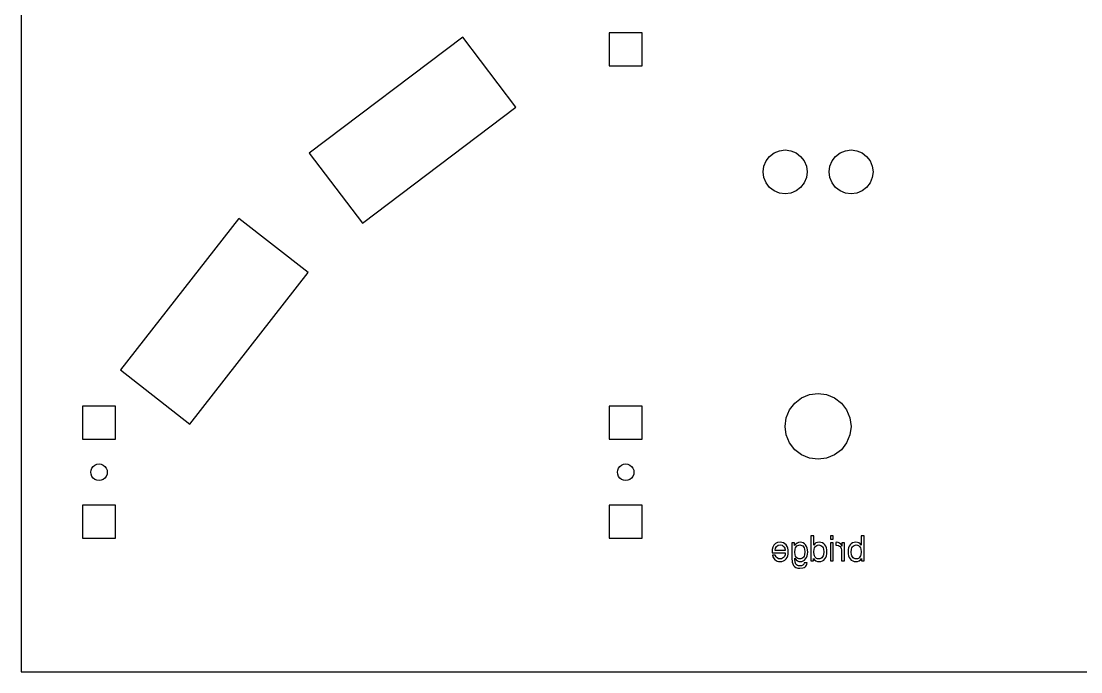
# Model space of a CAD drawing. Extents: x -935 to 1603, y -1243 to 219.
# Drawn here: x 116.1 to 308.9, y 0 to 118.4 of the extents above; entities that cross this region are included whole.
import ezdxf

# ---------------------------------------------------------------- set-up
doc = ezdxf.new("R2010")
doc.units = 0
doc.header["$MEASUREMENT"] = 0
doc.layers.add('bridge', color=7, linetype='Continuous')
doc.layers.add('Layer0', color=7, linetype='Continuous')

msp = doc.modelspace()

# ---------------------------------------------------------------- linework, layer by layer
at = {"layer": 'bridge'}
for p, q in [((253.36, 23.35), (253.06, 23.08)), ((253.36, 23.35, 0.2), (253.06, 23.08, 0.2)), ((253.74, 23.53), (253.36, 23.35)), ((253.74, 23.53, 0.2), (253.36, 23.35, 0.2)), ((253.36, 23.35), (253.36, 23.35, 0.2)), ((254.18, 23.58), (253.74, 23.53)), ((254.18, 23.58, 0.2), (253.74, 23.53, 0.2)), ((253.74, 23.53), (253.74, 23.53, 0.2)), ((254.5, 23.55), (254.18, 23.58)), ((254.5, 23.55, 0.2), (254.18, 23.58, 0.2)), ((254.18, 23.58), (254.18, 23.58, 0.2)), ((254.79, 23.46), (254.5, 23.55)), ((254.79, 23.46, 0.2), (254.5, 23.55, 0.2)), ((254.5, 23.55), (254.5, 23.55, 0.2)), ((255.05, 23.31), (254.79, 23.46)), ((255.05, 23.31, 0.2), (254.79, 23.46, 0.2)), ((254.79, 23.46), (254.79, 23.46, 0.2)), ((255.27, 23.1), (255.05, 23.31)), ((255.27, 23.1, 0.2), (255.05, 23.31, 0.2)), ((255.05, 23.31), (255.05, 23.31, 0.2)), ((256.83, 23.49), (256.35, 23.49)), ((256.35, 23.49), (256.35, 20.75)), ((256.83, 23.49, 0.2), (256.35, 23.49, 0.2)), ((256.35, 23.49, 0.2), (256.35, 20.75, 0.2)), ((256.35, 23.49), (256.35, 23.49, 0.2)), ((256.83, 23.01), (256.83, 23.49)), ((256.83, 23.01, 0.2), (256.83, 23.49, 0.2)), ((256.83, 23.49), (256.83, 23.49, 0.2)), ((257.04, 23.26), (256.83, 23.01)), ((257.04, 23.26, 0.2), (256.83, 23.01, 0.2)), ((257.27, 23.44), (257.04, 23.26)), ((257.27, 23.44, 0.2), (257.04, 23.26, 0.2)), ((257.04, 23.26), (257.04, 23.26, 0.2)), ((257.54, 23.55), (257.27, 23.44)), ((257.54, 23.55, 0.2), (257.27, 23.44, 0.2)), ((257.27, 23.44), (257.27, 23.44, 0.2)), ((257.83, 23.58), (257.54, 23.55)), ((257.83, 23.58, 0.2), (257.54, 23.55, 0.2)), ((257.54, 23.55), (257.54, 23.55, 0.2)), ((258.13, 23.55), (257.83, 23.58)), ((258.13, 23.55, 0.2), (257.83, 23.58, 0.2)), ((257.83, 23.58), (257.83, 23.58, 0.2)), ((258.39, 23.46), (258.13, 23.55)), ((258.39, 23.46, 0.2), (258.13, 23.55, 0.2)), ((258.13, 23.55), (258.13, 23.55, 0.2)), ((258.63, 23.31), (258.39, 23.46)), ((258.63, 23.31, 0.2), (258.39, 23.46, 0.2)), ((258.39, 23.46), (258.39, 23.46, 0.2)), ((258.84, 23.09), (258.63, 23.31)), ((258.84, 23.09, 0.2), (258.63, 23.31, 0.2)), ((258.63, 23.31), (258.63, 23.31, 0.2)), ((259.78, 24.77), (259.78, 20.21)), ((260.3, 24.77), (259.78, 24.77)), ((259.78, 24.77, 0.2), (259.78, 20.21, 0.2)), ((260.3, 24.77, 0.2), (259.78, 24.77, 0.2)), ((259.78, 24.77), (259.78, 24.77, 0.2)), ((260.3, 23.08), (260.3, 24.77)), ((260.3, 23.08, 0.2), (260.3, 24.77, 0.2)), ((260.3, 24.77), (260.3, 24.77, 0.2)), ((260.49, 23.3), (260.3, 23.08)), ((260.49, 23.3, 0.2), (260.3, 23.08, 0.2)), ((260.72, 23.46), (260.49, 23.3)), ((260.72, 23.46, 0.2), (260.49, 23.3, 0.2)), ((260.49, 23.3), (260.49, 23.3, 0.2)), ((260.99, 23.55), (260.72, 23.46)), ((260.99, 23.55, 0.2), (260.72, 23.46, 0.2)), ((260.72, 23.46), (260.72, 23.46, 0.2)), ((261.31, 23.58), (260.99, 23.55)), ((261.31, 23.58, 0.2), (260.99, 23.55, 0.2)), ((260.99, 23.55), (260.99, 23.55, 0.2)), ((261.61, 23.55), (261.31, 23.58)), ((261.61, 23.55, 0.2), (261.31, 23.58, 0.2)), ((261.31, 23.58), (261.31, 23.58, 0.2)), ((261.89, 23.47), (261.61, 23.55)), ((261.89, 23.47, 0.2), (261.61, 23.55, 0.2)), ((261.61, 23.55), (261.61, 23.55, 0.2)), ((262.13, 23.32), (261.89, 23.47)), ((262.13, 23.32, 0.2), (261.89, 23.47, 0.2)), ((261.89, 23.47), (261.89, 23.47, 0.2)), ((262.33, 23.11), (262.13, 23.32)), ((262.33, 23.11, 0.2), (262.13, 23.32, 0.2)), ((262.13, 23.32), (262.13, 23.32, 0.2)), ((263.33, 24.77), (263.33, 24.12)), ((263.85, 24.77), (263.33, 24.77)), ((263.33, 24.77, 0.2), (263.33, 24.12, 0.2)), ((263.85, 24.77, 0.2), (263.33, 24.77, 0.2)), ((263.33, 24.77), (263.33, 24.77, 0.2)), ((263.33, 24.12), (263.85, 24.12)), ((263.33, 24.12, 0.2), (263.85, 24.12, 0.2)), ((263.33, 24.12), (263.33, 24.12, 0.2)), ((263.33, 23.49), (263.33, 20.21)), ((263.85, 23.49), (263.33, 23.49)), ((263.33, 23.49, 0.2), (263.33, 20.21, 0.2)), ((263.85, 23.49, 0.2), (263.33, 23.49, 0.2)), ((263.33, 23.49), (263.33, 23.49, 0.2)), ((263.85, 24.12), (263.85, 24.77)), ((263.85, 24.12, 0.2), (263.85, 24.77, 0.2)), ((263.85, 24.77), (263.85, 24.77, 0.2)), ((263.85, 24.12), (263.85, 24.12, 0.2)), ((263.85, 20.21), (263.85, 23.49)), ((263.85, 20.21, 0.2), (263.85, 23.49, 0.2)), ((263.85, 23.49), (263.85, 23.49, 0.2)), ((264.54, 23.58), (264.34, 23.57)), ((264.54, 23.58, 0.2), (264.34, 23.57, 0.2)), ((264.34, 23.57), (264.34, 23.03)), ((264.34, 23.57, 0.2), (264.34, 23.03, 0.2)), ((264.34, 23.57), (264.34, 23.57, 0.2)), ((264.78, 23.54), (264.54, 23.58)), ((264.78, 23.54, 0.2), (264.54, 23.58, 0.2)), ((264.54, 23.58), (264.54, 23.58, 0.2)), ((265, 23.43), (264.78, 23.54)), ((265, 23.43, 0.2), (264.78, 23.54, 0.2)), ((264.78, 23.54), (264.78, 23.54, 0.2)), ((265.21, 23.21), (265, 23.43)), ((265.21, 23.21, 0.2), (265, 23.43, 0.2)), ((265, 23.43), (265, 23.43, 0.2)), ((265.44, 22.9), (265.21, 23.21)), ((265.44, 22.9, 0.2), (265.21, 23.21, 0.2)), ((265.21, 23.21), (265.21, 23.21, 0.2)), ((265.92, 23.49), (265.44, 23.49)), ((265.44, 23.49), (265.44, 22.9)), ((265.92, 23.49, 0.2), (265.44, 23.49, 0.2)), ((265.44, 23.49, 0.2), (265.44, 22.9, 0.2)), ((265.44, 23.49), (265.44, 23.49, 0.2)), ((265.92, 20.21), (265.92, 23.49)), ((265.92, 20.21, 0.2), (265.92, 23.49, 0.2)), ((265.92, 23.49), (265.92, 23.49, 0.2)), ((267.13, 23.32), (266.93, 23.12)), ((267.13, 23.32, 0.2), (266.93, 23.12, 0.2)), ((267.37, 23.47), (267.13, 23.32)), ((267.37, 23.47, 0.2), (267.13, 23.32, 0.2)), ((267.13, 23.32), (267.13, 23.32, 0.2)), ((267.65, 23.56), (267.37, 23.47)), ((267.65, 23.56, 0.2), (267.37, 23.47, 0.2)), ((267.37, 23.47), (267.37, 23.47, 0.2)), ((267.95, 23.58), (267.65, 23.56)), ((267.95, 23.58, 0.2), (267.65, 23.56, 0.2)), ((267.65, 23.56), (267.65, 23.56, 0.2)), ((268.26, 23.55), (267.95, 23.58)), ((268.26, 23.55, 0.2), (267.95, 23.58, 0.2)), ((267.95, 23.58), (267.95, 23.58, 0.2)), ((268.54, 23.45), (268.26, 23.55)), ((268.54, 23.45, 0.2), (268.26, 23.55, 0.2)), ((268.26, 23.55), (268.26, 23.55, 0.2)), ((268.77, 23.28), (268.54, 23.45)), ((268.77, 23.28, 0.2), (268.54, 23.45, 0.2)), ((268.54, 23.45), (268.54, 23.45, 0.2)), ((268.97, 23.05), (268.77, 23.28)), ((268.97, 23.05, 0.2), (268.77, 23.28, 0.2)), ((268.77, 23.28), (268.77, 23.28, 0.2)), ((269.49, 24.77), (268.97, 24.77)), ((268.97, 24.77), (268.97, 23.05)), ((269.49, 24.77, 0.2), (268.97, 24.77, 0.2)), ((268.97, 24.77, 0.2), (268.97, 23.05, 0.2)), ((268.97, 24.77), (268.97, 24.77, 0.2)), ((269.49, 20.21), (269.49, 24.77)), ((269.49, 20.21, 0.2), (269.49, 24.77, 0.2)), ((269.49, 24.77), (269.49, 24.77, 0.2)), ((252.75, 22.29), (252.72, 21.68)), ((252.75, 22.29, 0.2), (252.72, 21.68, 0.2)), ((252.72, 21.68), (255.14, 21.68)), ((252.72, 21.68, 0.2), (255.14, 21.68, 0.2)), ((252.72, 21.68), (252.72, 21.68, 0.2)), ((252.85, 22.72), (252.75, 22.29)), ((252.85, 22.72, 0.2), (252.75, 22.29, 0.2)), ((252.75, 22.29), (252.75, 22.29, 0.2)), ((253.31, 21.21), (252.79, 21.21)), ((252.79, 21.21), (252.86, 20.96)), ((253.31, 21.21, 0.2), (252.79, 21.21, 0.2)), ((252.79, 21.21, 0.2), (252.86, 20.96, 0.2)), ((252.79, 21.21), (252.79, 21.21, 0.2)), ((253.06, 23.08), (252.85, 22.72)), ((253.06, 23.08, 0.2), (252.85, 22.72, 0.2)), ((252.85, 22.72), (252.85, 22.72, 0.2)), ((253.06, 23.08), (253.06, 23.08, 0.2)), ((253.28, 22.14), (253.34, 22.52)), ((253.28, 22.14, 0.2), (253.34, 22.52, 0.2)), ((253.28, 22.1), (253.28, 22.14)), ((253.28, 22.1, 0.2), (253.28, 22.14, 0.2)), ((253.28, 22.14), (253.28, 22.14, 0.2)), ((255.11, 22.1), (253.28, 22.1)), ((255.11, 22.1, 0.2), (253.28, 22.1, 0.2)), ((253.28, 22.1), (253.28, 22.1, 0.2)), ((253.45, 20.92), (253.31, 21.21)), ((253.45, 20.92, 0.2), (253.31, 21.21, 0.2)), ((253.31, 21.21), (253.31, 21.21, 0.2)), ((253.34, 22.52), (253.54, 22.83)), ((253.34, 22.52, 0.2), (253.54, 22.83, 0.2)), ((253.34, 22.52), (253.34, 22.52, 0.2)), ((253.54, 22.83), (253.84, 23.03)), ((253.54, 22.83, 0.2), (253.84, 23.03, 0.2)), ((253.54, 22.83), (253.54, 22.83, 0.2)), ((253.84, 23.03), (254.19, 23.1)), ((253.84, 23.03, 0.2), (254.19, 23.1, 0.2)), ((253.84, 23.03), (253.84, 23.03, 0.2)), ((254.19, 23.1), (254.56, 23.04)), ((254.19, 23.1, 0.2), (254.56, 23.04, 0.2)), ((254.19, 23.1), (254.19, 23.1, 0.2)), ((254.56, 23.04), (254.71, 22.95)), ((254.56, 23.04, 0.2), (254.71, 22.95, 0.2)), ((254.56, 23.04), (254.56, 23.04, 0.2)), ((254.71, 22.95), (254.85, 22.83)), ((254.71, 22.95, 0.2), (254.85, 22.83, 0.2)), ((254.71, 22.95), (254.71, 22.95, 0.2)), ((254.85, 22.83), (254.96, 22.68)), ((254.85, 22.83, 0.2), (254.96, 22.68, 0.2)), ((254.85, 22.83), (254.85, 22.83, 0.2)), ((254.96, 22.68), (255.05, 22.51)), ((254.96, 22.68, 0.2), (255.05, 22.51, 0.2)), ((254.96, 22.68), (254.96, 22.68, 0.2)), ((255.09, 21.28), (254.97, 20.98)), ((255.09, 21.28, 0.2), (254.97, 20.98, 0.2)), ((255.05, 22.51), (255.11, 22.1)), ((255.05, 22.51, 0.2), (255.11, 22.1, 0.2)), ((255.05, 22.51), (255.05, 22.51, 0.2)), ((255.14, 21.68), (255.09, 21.28)), ((255.14, 21.68, 0.2), (255.09, 21.28, 0.2)), ((255.09, 21.28), (255.09, 21.28, 0.2)), ((255.11, 22.1), (255.11, 22.1, 0.2)), ((255.14, 21.68), (255.14, 21.68, 0.2)), ((255.45, 22.84), (255.27, 23.1)), ((255.45, 22.84, 0.2), (255.27, 23.1, 0.2)), ((255.27, 23.1), (255.27, 23.1, 0.2)), ((255.58, 22.53), (255.45, 22.84)), ((255.58, 22.53, 0.2), (255.45, 22.84, 0.2)), ((255.45, 22.84), (255.45, 22.84, 0.2)), ((255.65, 22.19), (255.58, 22.53)), ((255.65, 22.19, 0.2), (255.58, 22.53, 0.2)), ((255.58, 22.53), (255.58, 22.53, 0.2)), ((255.58, 21.09), (255.65, 21.43)), ((255.58, 21.09, 0.2), (255.65, 21.43, 0.2)), ((255.68, 21.81), (255.65, 22.19)), ((255.68, 21.81, 0.2), (255.65, 22.19, 0.2)), ((255.65, 22.19), (255.65, 22.19, 0.2)), ((255.65, 21.43), (255.68, 21.81)), ((255.65, 21.43, 0.2), (255.68, 21.81, 0.2)), ((255.65, 21.43), (255.65, 21.43, 0.2)), ((255.68, 21.81), (255.68, 21.81, 0.2)), ((256.83, 23.01), (256.83, 23.01, 0.2)), ((256.88, 21.81), (256.94, 22.35)), ((256.88, 21.81, 0.2), (256.94, 22.35, 0.2)), ((256.94, 21.28), (256.88, 21.81)), ((256.94, 21.28, 0.2), (256.88, 21.81, 0.2)), ((256.88, 21.81), (256.88, 21.81, 0.2)), ((256.94, 22.35), (257.01, 22.57)), ((256.94, 22.35, 0.2), (257.01, 22.57, 0.2)), ((256.94, 22.35), (256.94, 22.35, 0.2)), ((257.01, 21.07), (256.94, 21.28)), ((257.01, 21.07, 0.2), (256.94, 21.28, 0.2)), ((256.94, 21.28), (256.94, 21.28, 0.2)), ((257.01, 22.57), (257.11, 22.76)), ((257.01, 22.57, 0.2), (257.11, 22.76, 0.2)), ((257.01, 22.57), (257.01, 22.57, 0.2)), ((257.11, 22.76), (257.24, 22.91)), ((257.11, 22.76, 0.2), (257.24, 22.91, 0.2)), ((257.11, 22.76), (257.11, 22.76, 0.2)), ((257.24, 22.91), (257.39, 23.02)), ((257.24, 22.91, 0.2), (257.39, 23.02, 0.2)), ((257.24, 22.91), (257.24, 22.91, 0.2)), ((257.39, 23.02), (257.57, 23.08)), ((257.39, 23.02, 0.2), (257.57, 23.08, 0.2)), ((257.39, 23.02), (257.39, 23.02, 0.2)), ((257.57, 23.08), (257.77, 23.1)), ((257.57, 23.08, 0.2), (257.77, 23.1, 0.2)), ((257.57, 23.08), (257.57, 23.08, 0.2)), ((257.77, 23.1), (257.97, 23.08)), ((257.77, 23.1, 0.2), (257.97, 23.08, 0.2)), ((257.77, 23.1), (257.77, 23.1, 0.2)), ((257.97, 23.08), (258.15, 23.02)), ((257.97, 23.08, 0.2), (258.15, 23.02, 0.2)), ((257.97, 23.08), (257.97, 23.08, 0.2)), ((258.15, 23.02), (258.3, 22.91)), ((258.15, 23.02, 0.2), (258.3, 22.91, 0.2)), ((258.15, 23.02), (258.15, 23.02, 0.2)), ((258.3, 22.91), (258.44, 22.76)), ((258.3, 22.91, 0.2), (258.44, 22.76, 0.2)), ((258.3, 22.91), (258.3, 22.91, 0.2)), ((258.44, 22.76), (258.54, 22.57)), ((258.44, 22.76, 0.2), (258.54, 22.57, 0.2)), ((258.44, 22.76), (258.44, 22.76, 0.2)), ((258.54, 22.57), (258.62, 22.35)), ((258.54, 22.57, 0.2), (258.62, 22.35, 0.2)), ((258.54, 22.57), (258.54, 22.57, 0.2)), ((258.62, 21.3), (258.54, 21.08)), ((258.62, 21.3, 0.2), (258.54, 21.08, 0.2)), ((258.62, 22.35), (258.68, 21.83)), ((258.62, 22.35, 0.2), (258.68, 21.83, 0.2)), ((258.62, 22.35), (258.62, 22.35, 0.2)), ((258.68, 21.83), (258.62, 21.3)), ((258.68, 21.83, 0.2), (258.62, 21.3, 0.2)), ((258.62, 21.3), (258.62, 21.3, 0.2)), ((258.68, 21.83), (258.68, 21.83, 0.2)), ((259.01, 22.82), (258.84, 23.09)), ((259.01, 22.82, 0.2), (258.84, 23.09, 0.2)), ((258.84, 23.09), (258.84, 23.09, 0.2)), ((259.13, 22.52), (259.01, 22.82)), ((259.13, 22.52, 0.2), (259.01, 22.82, 0.2)), ((259.01, 22.82), (259.01, 22.82, 0.2)), ((259.2, 22.18), (259.13, 22.52)), ((259.2, 22.18, 0.2), (259.13, 22.52, 0.2)), ((259.13, 22.52), (259.13, 22.52, 0.2)), ((259.13, 21.09), (259.2, 21.42)), ((259.13, 21.09, 0.2), (259.2, 21.42, 0.2)), ((259.22, 21.79), (259.2, 22.18)), ((259.22, 21.79, 0.2), (259.2, 22.18, 0.2)), ((259.2, 22.18), (259.2, 22.18, 0.2)), ((259.2, 21.42), (259.22, 21.79)), ((259.2, 21.42, 0.2), (259.22, 21.79, 0.2)), ((259.2, 21.42), (259.2, 21.42, 0.2)), ((259.22, 21.79), (259.22, 21.79, 0.2)), ((260.3, 23.08), (260.3, 23.08, 0.2)), ((260.3, 21.82), (260.37, 22.34)), ((260.3, 21.82, 0.2), (260.37, 22.34, 0.2)), ((260.37, 21.3), (260.3, 21.82)), ((260.37, 21.3, 0.2), (260.3, 21.82, 0.2)), ((260.3, 21.82), (260.3, 21.82, 0.2)), ((260.37, 22.34), (260.44, 22.56)), ((260.37, 22.34, 0.2), (260.44, 22.56, 0.2)), ((260.37, 22.34), (260.37, 22.34, 0.2)), ((260.44, 21.09), (260.37, 21.3)), ((260.44, 21.09, 0.2), (260.37, 21.3, 0.2)), ((260.37, 21.3), (260.37, 21.3, 0.2)), ((260.44, 22.56), (260.55, 22.75)), ((260.44, 22.56, 0.2), (260.55, 22.75, 0.2)), ((260.44, 22.56), (260.44, 22.56, 0.2)), ((260.55, 22.75), (260.69, 22.9)), ((260.55, 22.75, 0.2), (260.69, 22.9, 0.2)), ((260.55, 22.75), (260.55, 22.75, 0.2)), ((260.69, 22.9), (260.85, 23.01)), ((260.69, 22.9, 0.2), (260.85, 23.01, 0.2)), ((260.69, 22.9), (260.69, 22.9, 0.2)), ((260.85, 23.01), (261.02, 23.07)), ((260.85, 23.01, 0.2), (261.02, 23.07, 0.2)), ((260.85, 23.01), (260.85, 23.01, 0.2)), ((261.02, 23.07), (261.22, 23.1)), ((261.02, 23.07, 0.2), (261.22, 23.1, 0.2)), ((261.02, 23.07), (261.02, 23.07, 0.2)), ((261.22, 23.1), (261.43, 23.07)), ((261.22, 23.1, 0.2), (261.43, 23.07, 0.2)), ((261.22, 23.1), (261.22, 23.1, 0.2)), ((261.43, 23.07), (261.61, 23.01)), ((261.43, 23.07, 0.2), (261.61, 23.01, 0.2)), ((261.43, 23.07), (261.43, 23.07, 0.2)), ((261.61, 23.01), (261.77, 22.9)), ((261.61, 23.01, 0.2), (261.77, 22.9, 0.2)), ((261.61, 23.01), (261.61, 23.01, 0.2)), ((261.77, 22.9), (261.91, 22.75)), ((261.77, 22.9, 0.2), (261.91, 22.75, 0.2)), ((261.77, 22.9), (261.77, 22.9, 0.2)), ((261.91, 22.75), (262.03, 22.56)), ((261.91, 22.75, 0.2), (262.03, 22.56, 0.2)), ((261.91, 22.75), (261.91, 22.75, 0.2)), ((262.03, 22.56), (262.11, 22.34)), ((262.03, 22.56, 0.2), (262.11, 22.34, 0.2)), ((262.03, 22.56), (262.03, 22.56, 0.2)), ((262.11, 21.31), (262.03, 21.09)), ((262.11, 21.31, 0.2), (262.03, 21.09, 0.2)), ((262.11, 22.34), (262.17, 21.83)), ((262.11, 22.34, 0.2), (262.17, 21.83, 0.2)), ((262.11, 22.34), (262.11, 22.34, 0.2)), ((262.17, 21.83), (262.11, 21.31)), ((262.17, 21.83, 0.2), (262.11, 21.31, 0.2)), ((262.11, 21.31), (262.11, 21.31, 0.2)), ((262.17, 21.83), (262.17, 21.83, 0.2)), ((262.5, 22.86), (262.33, 23.11)), ((262.5, 22.86, 0.2), (262.33, 23.11, 0.2)), ((262.33, 23.11), (262.33, 23.11, 0.2)), ((262.62, 22.56), (262.5, 22.86)), ((262.62, 22.56, 0.2), (262.5, 22.86, 0.2)), ((262.5, 22.86), (262.5, 22.86, 0.2)), ((262.69, 22.23), (262.62, 22.56)), ((262.69, 22.23, 0.2), (262.62, 22.56, 0.2)), ((262.62, 22.56), (262.62, 22.56, 0.2)), ((262.62, 21.12), (262.69, 21.47)), ((262.62, 21.12, 0.2), (262.69, 21.47, 0.2)), ((262.72, 21.86), (262.69, 22.23)), ((262.72, 21.86, 0.2), (262.69, 22.23, 0.2)), ((262.69, 22.23), (262.69, 22.23, 0.2)), ((262.69, 21.47), (262.72, 21.86)), ((262.69, 21.47, 0.2), (262.72, 21.86, 0.2)), ((262.69, 21.47), (262.69, 21.47, 0.2)), ((262.72, 21.86), (262.72, 21.86, 0.2)), ((264.34, 23.03), (264.8, 22.97)), ((264.34, 23.03, 0.2), (264.8, 22.97, 0.2)), ((264.34, 23.03), (264.34, 23.03, 0.2)), ((264.8, 22.97), (264.98, 22.9)), ((264.8, 22.97, 0.2), (264.98, 22.9, 0.2)), ((264.8, 22.97), (264.8, 22.97, 0.2)), ((264.98, 22.9), (265.13, 22.8)), ((264.98, 22.9, 0.2), (265.13, 22.8, 0.2)), ((264.98, 22.9), (264.98, 22.9, 0.2)), ((265.13, 22.8), (265.24, 22.66)), ((265.13, 22.8, 0.2), (265.24, 22.66, 0.2)), ((265.13, 22.8), (265.13, 22.8, 0.2)), ((265.24, 22.66), (265.33, 22.46)), ((265.24, 22.66, 0.2), (265.33, 22.46, 0.2)), ((265.24, 22.66), (265.24, 22.66, 0.2)), ((265.33, 22.46), (265.38, 22.22)), ((265.33, 22.46, 0.2), (265.38, 22.22, 0.2)), ((265.33, 22.46), (265.33, 22.46, 0.2)), ((265.38, 22.22), (265.39, 21.92)), ((265.38, 22.22, 0.2), (265.39, 21.92, 0.2)), ((265.38, 22.22), (265.38, 22.22, 0.2)), ((265.39, 21.92), (265.39, 20.21)), ((265.39, 21.92, 0.2), (265.39, 20.21, 0.2)), ((265.39, 21.92), (265.39, 21.92, 0.2)), ((265.44, 22.9), (265.44, 22.9, 0.2)), ((266.58, 22.24), (266.55, 21.87)), ((266.58, 22.24, 0.2), (266.55, 21.87, 0.2)), ((266.55, 21.87), (266.58, 21.48)), ((266.55, 21.87, 0.2), (266.58, 21.48, 0.2)), ((266.55, 21.87), (266.55, 21.87, 0.2)), ((266.65, 22.58), (266.58, 22.24)), ((266.65, 22.58, 0.2), (266.58, 22.24, 0.2)), ((266.58, 22.24), (266.58, 22.24, 0.2)), ((266.58, 21.48), (266.65, 21.13)), ((266.58, 21.48, 0.2), (266.65, 21.13, 0.2)), ((266.58, 21.48), (266.58, 21.48, 0.2)), ((266.77, 22.87), (266.65, 22.58)), ((266.77, 22.87, 0.2), (266.65, 22.58, 0.2)), ((266.65, 22.58), (266.65, 22.58, 0.2)), ((266.93, 23.12), (266.77, 22.87)), ((266.93, 23.12, 0.2), (266.77, 22.87, 0.2)), ((266.77, 22.87), (266.77, 22.87, 0.2)), ((266.93, 23.12), (266.93, 23.12, 0.2)), ((267.1, 21.81), (267.16, 22.34)), ((267.1, 21.81, 0.2), (267.16, 22.34, 0.2)), ((267.16, 21.31), (267.1, 21.81)), ((267.16, 21.31, 0.2), (267.1, 21.81, 0.2)), ((267.1, 21.81), (267.1, 21.81, 0.2)), ((267.16, 22.34), (267.24, 22.56)), ((267.16, 22.34, 0.2), (267.24, 22.56, 0.2)), ((267.16, 22.34), (267.16, 22.34, 0.2)), ((267.25, 21.09), (267.16, 21.31)), ((267.25, 21.09, 0.2), (267.16, 21.31, 0.2)), ((267.16, 21.31), (267.16, 21.31, 0.2)), ((267.24, 22.56), (267.36, 22.75)), ((267.24, 22.56, 0.2), (267.36, 22.75, 0.2)), ((267.24, 22.56), (267.24, 22.56, 0.2)), ((267.36, 22.75), (267.5, 22.9)), ((267.36, 22.75, 0.2), (267.5, 22.9, 0.2)), ((267.36, 22.75), (267.36, 22.75, 0.2)), ((267.5, 22.9), (267.66, 23.01)), ((267.5, 22.9, 0.2), (267.66, 23.01, 0.2)), ((267.5, 22.9), (267.5, 22.9, 0.2)), ((267.66, 23.01), (267.85, 23.07)), ((267.66, 23.01, 0.2), (267.85, 23.07, 0.2)), ((267.66, 23.01), (267.66, 23.01, 0.2)), ((267.85, 23.07), (268.05, 23.1)), ((267.85, 23.07, 0.2), (268.05, 23.1, 0.2)), ((267.85, 23.07), (267.85, 23.07, 0.2)), ((268.05, 23.1), (268.25, 23.07)), ((268.05, 23.1, 0.2), (268.25, 23.07, 0.2)), ((268.05, 23.1), (268.05, 23.1, 0.2)), ((268.25, 23.07), (268.43, 23.01)), ((268.25, 23.07, 0.2), (268.43, 23.01, 0.2)), ((268.25, 23.07), (268.25, 23.07, 0.2)), ((268.43, 23.01), (268.58, 22.9)), ((268.43, 23.01, 0.2), (268.58, 22.9, 0.2)), ((268.43, 23.01), (268.43, 23.01, 0.2)), ((268.58, 22.9), (268.72, 22.75)), ((268.58, 22.9, 0.2), (268.72, 22.75, 0.2)), ((268.58, 22.9), (268.58, 22.9, 0.2)), ((268.72, 22.75), (268.83, 22.56)), ((268.72, 22.75, 0.2), (268.83, 22.56, 0.2)), ((268.72, 22.75), (268.72, 22.75, 0.2)), ((268.83, 22.56), (268.9, 22.35)), ((268.83, 22.56, 0.2), (268.9, 22.35, 0.2)), ((268.83, 22.56), (268.83, 22.56, 0.2)), ((268.9, 21.31), (268.83, 21.09)), ((268.9, 21.31, 0.2), (268.83, 21.09, 0.2)), ((268.9, 22.35), (268.97, 21.83)), ((268.9, 22.35, 0.2), (268.97, 21.83, 0.2)), ((268.9, 22.35), (268.9, 22.35, 0.2)), ((268.97, 21.83), (268.9, 21.31)), ((268.97, 21.83, 0.2), (268.9, 21.31, 0.2)), ((268.9, 21.31), (268.9, 21.31, 0.2)), ((268.97, 23.05), (268.97, 23.05, 0.2)), ((268.97, 21.83), (268.97, 21.83, 0.2)), ((252.86, 20.96), (252.96, 20.73)), ((252.86, 20.96, 0.2), (252.96, 20.73, 0.2)), ((252.86, 20.96), (252.86, 20.96, 0.2)), ((252.96, 20.73), (253.09, 20.54)), ((252.96, 20.73, 0.2), (253.09, 20.54, 0.2)), ((252.96, 20.73), (252.96, 20.73, 0.2)), ((253.09, 20.54), (253.26, 20.37)), ((253.09, 20.54, 0.2), (253.26, 20.37, 0.2)), ((253.09, 20.54), (253.09, 20.54, 0.2)), ((253.26, 20.37), (253.46, 20.24)), ((253.26, 20.37, 0.2), (253.46, 20.24, 0.2)), ((253.26, 20.37), (253.26, 20.37, 0.2)), ((253.64, 20.72), (253.45, 20.92)), ((253.64, 20.72, 0.2), (253.45, 20.92, 0.2)), ((253.45, 20.92), (253.45, 20.92, 0.2)), ((253.46, 20.24), (253.68, 20.15)), ((253.46, 20.24, 0.2), (253.68, 20.15, 0.2)), ((253.46, 20.24), (253.46, 20.24, 0.2)), ((253.88, 20.59), (253.64, 20.72)), ((253.88, 20.59, 0.2), (253.64, 20.72, 0.2)), ((253.64, 20.72), (253.64, 20.72, 0.2)), ((253.68, 20.15), (253.92, 20.09)), ((253.68, 20.15, 0.2), (253.92, 20.09, 0.2)), ((253.68, 20.15), (253.68, 20.15, 0.2)), ((254.17, 20.55), (253.88, 20.59)), ((254.17, 20.55, 0.2), (253.88, 20.59, 0.2)), ((253.88, 20.59), (253.88, 20.59, 0.2)), ((253.92, 20.09), (254.19, 20.07)), ((253.92, 20.09, 0.2), (254.19, 20.07, 0.2)), ((253.92, 20.09), (253.92, 20.09, 0.2)), ((254.42, 20.58), (254.17, 20.55)), ((254.42, 20.58, 0.2), (254.17, 20.55, 0.2)), ((254.17, 20.55), (254.17, 20.55, 0.2)), ((254.19, 20.07), (254.52, 20.1)), ((254.19, 20.07, 0.2), (254.52, 20.1, 0.2)), ((254.19, 20.07), (254.19, 20.07, 0.2)), ((254.63, 20.66), (254.42, 20.58)), ((254.63, 20.66, 0.2), (254.42, 20.58, 0.2)), ((254.42, 20.58), (254.42, 20.58, 0.2)), ((254.52, 20.1), (254.81, 20.19)), ((254.52, 20.1, 0.2), (254.81, 20.19, 0.2)), ((254.52, 20.1), (254.52, 20.1, 0.2)), ((254.82, 20.79), (254.63, 20.66)), ((254.82, 20.79, 0.2), (254.63, 20.66, 0.2)), ((254.63, 20.66), (254.63, 20.66, 0.2)), ((254.81, 20.19), (255.06, 20.33)), ((254.81, 20.19, 0.2), (255.06, 20.33, 0.2)), ((254.81, 20.19), (254.81, 20.19, 0.2)), ((254.97, 20.98), (254.82, 20.79)), ((254.97, 20.98, 0.2), (254.82, 20.79, 0.2)), ((254.82, 20.79), (254.82, 20.79, 0.2)), ((254.97, 20.98), (254.97, 20.98, 0.2)), ((255.06, 20.33), (255.28, 20.54)), ((255.06, 20.33, 0.2), (255.28, 20.54, 0.2)), ((255.06, 20.33), (255.06, 20.33, 0.2)), ((255.28, 20.54), (255.45, 20.79)), ((255.28, 20.54, 0.2), (255.45, 20.79, 0.2)), ((255.28, 20.54), (255.28, 20.54, 0.2)), ((255.45, 20.79), (255.58, 21.09)), ((255.45, 20.79, 0.2), (255.58, 21.09, 0.2)), ((255.45, 20.79), (255.45, 20.79, 0.2)), ((255.58, 21.09), (255.58, 21.09, 0.2)), ((256.35, 20.75), (256.4, 19.97)), ((256.35, 20.75, 0.2), (256.4, 19.97, 0.2)), ((256.35, 20.75), (256.35, 20.75, 0.2)), ((256.4, 19.97), (256.48, 19.66)), ((256.4, 19.97, 0.2), (256.48, 19.66, 0.2)), ((256.4, 19.97), (256.4, 19.97, 0.2)), ((256.48, 19.66), (256.61, 19.38)), ((256.48, 19.66, 0.2), (256.61, 19.38, 0.2)), ((256.48, 19.66), (256.48, 19.66, 0.2)), ((256.61, 19.38), (256.8, 19.15)), ((256.61, 19.38, 0.2), (256.8, 19.15, 0.2)), ((256.61, 19.38), (256.61, 19.38, 0.2)), ((256.88, 20.49), (256.88, 20.66)), ((256.88, 20.66), (257.1, 20.39)), ((256.88, 20.49, 0.2), (256.88, 20.66, 0.2)), ((256.88, 20.66, 0.2), (257.1, 20.39, 0.2)), ((256.88, 20.66), (256.88, 20.66, 0.2)), ((256.93, 19.96), (256.88, 20.49)), ((256.93, 19.96, 0.2), (256.88, 20.49, 0.2)), ((256.88, 20.49), (256.88, 20.49, 0.2)), ((257.07, 19.58), (256.93, 19.96)), ((257.07, 19.58, 0.2), (256.93, 19.96, 0.2)), ((256.93, 19.96), (256.93, 19.96, 0.2)), ((257.12, 20.88), (257.01, 21.07)), ((257.12, 20.88, 0.2), (257.01, 21.07, 0.2)), ((257.01, 21.07), (257.01, 21.07, 0.2)), ((257.19, 19.45), (257.07, 19.58)), ((257.19, 19.45, 0.2), (257.07, 19.58, 0.2)), ((257.07, 19.58), (257.07, 19.58, 0.2)), ((257.1, 20.39), (257.33, 20.21)), ((257.1, 20.39, 0.2), (257.33, 20.21, 0.2)), ((257.1, 20.39), (257.1, 20.39, 0.2)), ((257.25, 20.74), (257.12, 20.88)), ((257.25, 20.74, 0.2), (257.12, 20.88, 0.2)), ((257.12, 20.88), (257.12, 20.88, 0.2)), ((257.35, 19.36), (257.19, 19.45)), ((257.35, 19.36, 0.2), (257.19, 19.45, 0.2)), ((257.19, 19.45), (257.19, 19.45, 0.2)), ((257.4, 20.63), (257.25, 20.74)), ((257.4, 20.63, 0.2), (257.25, 20.74, 0.2)), ((257.25, 20.74), (257.25, 20.74, 0.2)), ((257.33, 20.21), (257.58, 20.1)), ((257.33, 20.21, 0.2), (257.58, 20.1, 0.2)), ((257.33, 20.21), (257.33, 20.21, 0.2)), ((257.55, 19.31), (257.35, 19.36)), ((257.55, 19.31, 0.2), (257.35, 19.36, 0.2)), ((257.35, 19.36), (257.35, 19.36, 0.2)), ((257.57, 20.57), (257.4, 20.63)), ((257.57, 20.57, 0.2), (257.4, 20.63, 0.2)), ((257.4, 20.63), (257.4, 20.63, 0.2)), ((257.79, 19.29), (257.55, 19.31)), ((257.79, 19.29, 0.2), (257.55, 19.31, 0.2)), ((257.55, 19.31), (257.55, 19.31, 0.2)), ((257.77, 20.55), (257.57, 20.57)), ((257.77, 20.55, 0.2), (257.57, 20.57, 0.2)), ((257.57, 20.57), (257.57, 20.57, 0.2)), ((257.58, 20.1), (257.87, 20.07)), ((257.58, 20.1, 0.2), (257.87, 20.07, 0.2)), ((257.58, 20.1), (257.58, 20.1, 0.2)), ((257.97, 20.57), (257.77, 20.55)), ((257.97, 20.57, 0.2), (257.77, 20.55, 0.2)), ((257.77, 20.55), (257.77, 20.55, 0.2)), ((258.11, 19.32), (257.79, 19.29)), ((258.11, 19.32, 0.2), (257.79, 19.29, 0.2)), ((257.79, 19.29), (257.79, 19.29, 0.2)), ((257.87, 20.07), (258.15, 20.1)), ((257.87, 20.07, 0.2), (258.15, 20.1, 0.2)), ((257.87, 20.07), (257.87, 20.07, 0.2)), ((258.15, 20.64), (257.97, 20.57)), ((258.15, 20.64, 0.2), (257.97, 20.57, 0.2)), ((257.97, 20.57), (257.97, 20.57, 0.2)), ((258.34, 19.42), (258.11, 19.32)), ((258.34, 19.42, 0.2), (258.11, 19.32, 0.2)), ((258.11, 19.32), (258.11, 19.32, 0.2)), ((258.3, 20.74), (258.15, 20.64)), ((258.3, 20.74, 0.2), (258.15, 20.64, 0.2)), ((258.15, 20.64), (258.15, 20.64, 0.2)), ((258.15, 20.1), (258.4, 20.19)), ((258.15, 20.1, 0.2), (258.4, 20.19, 0.2)), ((258.15, 20.1), (258.15, 20.1, 0.2)), ((258.44, 20.89), (258.3, 20.74)), ((258.44, 20.89, 0.2), (258.3, 20.74, 0.2)), ((258.3, 20.74), (258.3, 20.74, 0.2)), ((258.5, 19.6), (258.34, 19.42)), ((258.5, 19.6, 0.2), (258.34, 19.42, 0.2)), ((258.34, 19.42), (258.34, 19.42, 0.2)), ((258.4, 20.19), (258.63, 20.33)), ((258.4, 20.19, 0.2), (258.63, 20.33, 0.2)), ((258.4, 20.19), (258.4, 20.19, 0.2)), ((258.54, 21.08), (258.44, 20.89)), ((258.54, 21.08, 0.2), (258.44, 20.89, 0.2)), ((258.44, 20.89), (258.44, 20.89, 0.2)), ((258.59, 19.84), (258.5, 19.6)), ((258.59, 19.84, 0.2), (258.5, 19.6, 0.2)), ((258.5, 19.6), (258.5, 19.6, 0.2)), ((258.54, 21.08), (258.54, 21.08, 0.2)), ((259.12, 19.84), (258.59, 19.84)), ((259.12, 19.84, 0.2), (258.59, 19.84, 0.2)), ((258.59, 19.84), (258.59, 19.84, 0.2)), ((258.63, 20.33), (258.84, 20.54)), ((258.63, 20.33, 0.2), (258.84, 20.54, 0.2)), ((258.63, 20.33), (258.63, 20.33, 0.2)), ((258.84, 20.54), (259, 20.8)), ((258.84, 20.54, 0.2), (259, 20.8, 0.2)), ((258.84, 20.54), (258.84, 20.54, 0.2)), ((258.88, 19.26), (259, 19.42)), ((258.88, 19.26, 0.2), (259, 19.42, 0.2)), ((259, 20.8), (259.13, 21.09)), ((259, 20.8, 0.2), (259.13, 21.09, 0.2)), ((259, 20.8), (259, 20.8, 0.2)), ((259, 19.42), (259.08, 19.62)), ((259, 19.42, 0.2), (259.08, 19.62, 0.2)), ((259, 19.42), (259, 19.42, 0.2)), ((259.08, 19.62), (259.12, 19.84)), ((259.08, 19.62, 0.2), (259.12, 19.84, 0.2)), ((259.08, 19.62), (259.08, 19.62, 0.2)), ((259.12, 19.84), (259.12, 19.84, 0.2)), ((259.13, 21.09), (259.13, 21.09, 0.2)), ((259.78, 20.21), (260.25, 20.21)), ((259.78, 20.21, 0.2), (260.25, 20.21, 0.2)), ((259.78, 20.21), (259.78, 20.21, 0.2)), ((260.25, 20.21), (260.25, 20.65)), ((260.25, 20.65), (260.47, 20.38)), ((260.25, 20.21, 0.2), (260.25, 20.65, 0.2)), ((260.25, 20.65, 0.2), (260.47, 20.38, 0.2)), ((260.25, 20.65), (260.25, 20.65, 0.2)), ((260.25, 20.21), (260.25, 20.21, 0.2)), ((260.55, 20.9), (260.44, 21.09)), ((260.55, 20.9, 0.2), (260.44, 21.09, 0.2)), ((260.44, 21.09), (260.44, 21.09, 0.2)), ((260.47, 20.38), (260.71, 20.21)), ((260.47, 20.38, 0.2), (260.71, 20.21, 0.2)), ((260.47, 20.38), (260.47, 20.38, 0.2)), ((260.69, 20.75), (260.55, 20.9)), ((260.69, 20.75, 0.2), (260.55, 20.9, 0.2)), ((260.55, 20.9), (260.55, 20.9, 0.2)), ((260.84, 20.65), (260.69, 20.75)), ((260.84, 20.65, 0.2), (260.69, 20.75, 0.2)), ((260.69, 20.75), (260.69, 20.75, 0.2)), ((260.71, 20.21), (260.98, 20.1)), ((260.71, 20.21, 0.2), (260.98, 20.1, 0.2)), ((260.71, 20.21), (260.71, 20.21, 0.2)), ((261.02, 20.58), (260.84, 20.65)), ((261.02, 20.58, 0.2), (260.84, 20.65, 0.2)), ((260.84, 20.65), (260.84, 20.65, 0.2)), ((260.98, 20.1), (261.29, 20.07)), ((260.98, 20.1, 0.2), (261.29, 20.07, 0.2)), ((260.98, 20.1), (260.98, 20.1, 0.2)), ((261.22, 20.56), (261.02, 20.58)), ((261.22, 20.56, 0.2), (261.02, 20.58, 0.2)), ((261.02, 20.58), (261.02, 20.58, 0.2)), ((261.42, 20.58), (261.22, 20.56)), ((261.42, 20.58, 0.2), (261.22, 20.56, 0.2)), ((261.22, 20.56), (261.22, 20.56, 0.2)), ((261.29, 20.07), (261.61, 20.1)), ((261.29, 20.07, 0.2), (261.61, 20.1, 0.2)), ((261.29, 20.07), (261.29, 20.07, 0.2)), ((261.61, 20.65), (261.42, 20.58)), ((261.61, 20.65, 0.2), (261.42, 20.58, 0.2)), ((261.42, 20.58), (261.42, 20.58, 0.2)), ((261.77, 20.75), (261.61, 20.65)), ((261.77, 20.75, 0.2), (261.61, 20.65, 0.2)), ((261.61, 20.65), (261.61, 20.65, 0.2)), ((261.61, 20.1), (261.88, 20.19)), ((261.61, 20.1, 0.2), (261.88, 20.19, 0.2)), ((261.61, 20.1), (261.61, 20.1, 0.2)), ((261.91, 20.91), (261.77, 20.75)), ((261.91, 20.91, 0.2), (261.77, 20.75, 0.2)), ((261.77, 20.75), (261.77, 20.75, 0.2)), ((261.88, 20.19), (262.13, 20.34)), ((261.88, 20.19, 0.2), (262.13, 20.34, 0.2)), ((261.88, 20.19), (261.88, 20.19, 0.2)), ((262.03, 21.09), (261.91, 20.91)), ((262.03, 21.09, 0.2), (261.91, 20.91, 0.2)), ((261.91, 20.91), (261.91, 20.91, 0.2)), ((262.03, 21.09), (262.03, 21.09, 0.2)), ((262.13, 20.34), (262.34, 20.55)), ((262.13, 20.34, 0.2), (262.34, 20.55, 0.2)), ((262.13, 20.34), (262.13, 20.34, 0.2)), ((262.34, 20.55), (262.5, 20.81)), ((262.34, 20.55, 0.2), (262.5, 20.81, 0.2)), ((262.34, 20.55), (262.34, 20.55, 0.2)), ((262.5, 20.81), (262.62, 21.12)), ((262.5, 20.81, 0.2), (262.62, 21.12, 0.2)), ((262.5, 20.81), (262.5, 20.81, 0.2)), ((262.62, 21.12), (262.62, 21.12, 0.2)), ((263.33, 20.21), (263.85, 20.21)), ((263.33, 20.21, 0.2), (263.85, 20.21, 0.2)), ((263.33, 20.21), (263.33, 20.21, 0.2)), ((263.85, 20.21), (263.85, 20.21, 0.2)), ((265.39, 20.21), (265.92, 20.21)), ((265.39, 20.21, 0.2), (265.92, 20.21, 0.2)), ((265.39, 20.21), (265.39, 20.21, 0.2)), ((265.92, 20.21), (265.92, 20.21, 0.2)), ((266.65, 21.13), (266.77, 20.83)), ((266.65, 21.13, 0.2), (266.77, 20.83, 0.2)), ((266.65, 21.13), (266.65, 21.13, 0.2)), ((266.77, 20.83), (266.94, 20.56)), ((266.77, 20.83, 0.2), (266.94, 20.56, 0.2)), ((266.77, 20.83), (266.77, 20.83, 0.2)), ((266.94, 20.56), (267.15, 20.35)), ((266.94, 20.56, 0.2), (267.15, 20.35, 0.2)), ((266.94, 20.56), (266.94, 20.56, 0.2)), ((267.15, 20.35), (267.4, 20.19)), ((267.15, 20.35, 0.2), (267.4, 20.19, 0.2)), ((267.15, 20.35), (267.15, 20.35, 0.2)), ((267.36, 20.91), (267.25, 21.09)), ((267.36, 20.91, 0.2), (267.25, 21.09, 0.2)), ((267.25, 21.09), (267.25, 21.09, 0.2)), ((267.51, 20.75), (267.36, 20.91)), ((267.51, 20.75, 0.2), (267.36, 20.91, 0.2)), ((267.36, 20.91), (267.36, 20.91, 0.2)), ((267.4, 20.19), (267.67, 20.1)), ((267.4, 20.19, 0.2), (267.67, 20.1, 0.2)), ((267.4, 20.19), (267.4, 20.19, 0.2)), ((267.67, 20.65), (267.51, 20.75)), ((267.67, 20.65, 0.2), (267.51, 20.75, 0.2)), ((267.51, 20.75), (267.51, 20.75, 0.2)), ((267.85, 20.58), (267.67, 20.65)), ((267.85, 20.58, 0.2), (267.67, 20.65, 0.2)), ((267.67, 20.65), (267.67, 20.65, 0.2)), ((267.67, 20.1), (267.98, 20.07)), ((267.67, 20.1, 0.2), (267.98, 20.07, 0.2)), ((267.67, 20.1), (267.67, 20.1, 0.2)), ((268.05, 20.56), (267.85, 20.58)), ((268.05, 20.56, 0.2), (267.85, 20.58, 0.2)), ((267.85, 20.58), (267.85, 20.58, 0.2)), ((267.98, 20.07), (268.29, 20.11)), ((267.98, 20.07, 0.2), (268.29, 20.11, 0.2)), ((267.98, 20.07), (267.98, 20.07, 0.2)), ((268.25, 20.58), (268.05, 20.56)), ((268.25, 20.58, 0.2), (268.05, 20.56, 0.2)), ((268.05, 20.56), (268.05, 20.56, 0.2)), ((268.43, 20.65), (268.25, 20.58)), ((268.43, 20.65, 0.2), (268.25, 20.58, 0.2)), ((268.25, 20.58), (268.25, 20.58, 0.2)), ((268.29, 20.11), (268.57, 20.21)), ((268.29, 20.11, 0.2), (268.57, 20.21, 0.2)), ((268.29, 20.11), (268.29, 20.11, 0.2)), ((268.58, 20.75), (268.43, 20.65)), ((268.58, 20.75, 0.2), (268.43, 20.65, 0.2)), ((268.43, 20.65), (268.43, 20.65, 0.2)), ((268.57, 20.21), (268.81, 20.39)), ((268.57, 20.21, 0.2), (268.81, 20.39, 0.2)), ((268.57, 20.21), (268.57, 20.21, 0.2)), ((268.72, 20.91), (268.58, 20.75)), ((268.72, 20.91, 0.2), (268.58, 20.75, 0.2)), ((268.58, 20.75), (268.58, 20.75, 0.2)), ((268.83, 21.09), (268.72, 20.91)), ((268.83, 21.09, 0.2), (268.72, 20.91, 0.2)), ((268.72, 20.91), (268.72, 20.91, 0.2)), ((268.81, 20.39), (269.02, 20.63)), ((268.81, 20.39, 0.2), (269.02, 20.63, 0.2)), ((268.81, 20.39), (268.81, 20.39, 0.2)), ((268.83, 21.09), (268.83, 21.09, 0.2)), ((269.02, 20.63), (269.02, 20.21)), ((269.02, 20.63, 0.2), (269.02, 20.21, 0.2)), ((269.02, 20.63), (269.02, 20.63, 0.2)), ((269.02, 20.21), (269.49, 20.21)), ((269.02, 20.21, 0.2), (269.49, 20.21, 0.2)), ((269.02, 20.21), (269.02, 20.21, 0.2)), ((269.49, 20.21), (269.49, 20.21, 0.2)), ((256.8, 19.15), (257.06, 18.98)), ((256.8, 19.15, 0.2), (257.06, 18.98, 0.2)), ((256.8, 19.15), (256.8, 19.15, 0.2)), ((257.06, 18.98), (257.39, 18.88)), ((257.06, 18.98, 0.2), (257.39, 18.88, 0.2)), ((257.06, 18.98), (257.06, 18.98, 0.2)), ((257.39, 18.88), (257.81, 18.85)), ((257.39, 18.88, 0.2), (257.81, 18.85, 0.2)), ((257.39, 18.88), (257.39, 18.88, 0.2)), ((257.81, 18.85), (258.33, 18.92)), ((257.81, 18.85, 0.2), (258.33, 18.92, 0.2)), ((257.81, 18.85), (257.81, 18.85, 0.2)), ((258.33, 18.92), (258.54, 19)), ((258.33, 18.92, 0.2), (258.54, 19, 0.2)), ((258.33, 18.92), (258.33, 18.92, 0.2)), ((258.54, 19), (258.73, 19.11)), ((258.54, 19, 0.2), (258.73, 19.11, 0.2)), ((258.54, 19), (258.54, 19, 0.2)), ((258.73, 19.11), (258.88, 19.26)), ((258.73, 19.11, 0.2), (258.88, 19.26, 0.2)), ((258.73, 19.11), (258.73, 19.11, 0.2)), ((258.88, 19.26), (258.88, 19.26, 0.2))]:
    msp.add_line(p, q, dxfattribs=at)
at = {"layer": 'Layer0'}
for p, q in [((116.11, 210.04), (116.11, 0)), ((223.1, 116.34), (223.1, 110.34)), ((229.1, 116.34), (223.1, 116.34)), ((229.1, 110.34), (229.1, 116.34)), ((196.45, 115.52), (168.53, 94.41)), ((206.1, 102.76), (196.45, 115.52)), ((223.1, 110.34), (229.1, 110.34)), ((178.18, 81.65), (206.1, 102.76)), ((253.1, 94.46), (254.07, 94.86)), ((254.07, 94.86), (255.1, 95)), ((255.1, 95), (256.14, 94.86)), ((256.14, 94.86), (257.1, 94.46)), ((265.1, 94.46), (266.07, 94.86)), ((266.07, 94.86), (267.1, 95)), ((267.1, 95), (268.14, 94.86)), ((268.14, 94.86), (269.1, 94.46)), ((168.53, 94.41), (178.18, 81.65)), ((251.24, 92.04), (251.64, 93)), ((251.64, 93), (252.28, 93.83)), ((252.28, 93.83), (253.1, 94.46)), ((257.1, 94.46), (257.93, 93.83)), ((257.93, 93.83), (258.57, 93)), ((258.57, 93), (258.97, 92.04)), ((263.24, 92.04), (263.64, 93)), ((263.64, 93), (264.28, 93.83)), ((264.28, 93.83), (265.1, 94.46)), ((269.1, 94.46), (269.93, 93.83)), ((269.93, 93.83), (270.57, 93)), ((270.57, 93), (270.97, 92.04)), ((251.1, 91), (251.24, 92.04)), ((251.24, 89.96), (251.1, 91)), ((258.97, 92.04), (259.1, 91)), ((259.1, 91), (258.97, 89.96)), ((263.1, 91), (263.24, 92.04)), ((263.24, 89.96), (263.1, 91)), ((270.97, 92.04), (271.1, 91)), ((271.1, 91), (270.97, 89.96)), ((251.64, 89), (251.24, 89.96)), ((252.28, 88.17), (251.64, 89)), ((258.57, 89), (257.93, 88.17)), ((258.97, 89.96), (258.57, 89)), ((263.64, 89), (263.24, 89.96)), ((264.28, 88.17), (263.64, 89)), ((270.57, 89), (269.93, 88.17)), ((270.97, 89.96), (270.57, 89)), ((253.1, 87.54), (252.28, 88.17)), ((254.07, 87.14), (253.1, 87.54)), ((255.1, 87), (254.07, 87.14)), ((256.14, 87.14), (255.1, 87)), ((257.1, 87.54), (256.14, 87.14)), ((257.93, 88.17), (257.1, 87.54)), ((265.1, 87.54), (264.28, 88.17)), ((266.07, 87.14), (265.1, 87.54)), ((267.1, 87), (266.07, 87.14)), ((268.14, 87.14), (267.1, 87)), ((269.1, 87.54), (268.14, 87.14)), ((269.93, 88.17), (269.1, 87.54)), ((155.66, 82.45), (134.18, 54.96)), ((155.73, 82.54), (155.66, 82.45)), ((168.34, 72.69), (155.73, 82.54)), ((146.79, 45.11), (168.34, 72.69)), ((134.18, 54.96), (146.79, 45.11)), ((258.1, 49.87), (259.55, 50.47)), ((259.55, 50.47), (261.1, 50.68)), ((261.1, 50.68), (262.66, 50.47)), ((262.66, 50.47), (264.1, 49.87)), ((133.27, 48.33), (127.27, 48.33)), ((127.27, 48.33), (127.27, 42.33)), ((133.27, 42.33), (133.27, 48.33)), ((223.1, 48.33), (223.1, 42.33)), ((229.1, 48.33), (223.1, 48.33)), ((229.1, 42.33), (229.1, 48.33)), ((255.91, 47.68), (256.86, 48.92)), ((256.86, 48.92), (258.1, 49.87)), ((264.1, 49.87), (265.35, 48.92)), ((265.35, 48.92), (266.3, 47.68)), ((255.31, 46.23), (255.91, 47.68)), ((266.3, 47.68), (266.9, 46.23)), ((255.1, 44.68), (255.31, 46.23)), ((255.31, 43.12), (255.1, 44.68)), ((266.9, 46.23), (267.1, 44.68)), ((267.1, 44.68), (266.9, 43.12)), ((255.91, 41.68), (255.31, 43.12)), ((266.9, 43.12), (266.3, 41.68)), ((127.27, 42.33), (133.27, 42.33)), ((223.1, 42.33), (229.1, 42.33)), ((256.86, 40.43), (255.91, 41.68)), ((266.3, 41.68), (265.35, 40.43)), ((258.1, 39.48), (256.86, 40.43)), ((259.55, 38.88), (258.1, 39.48)), ((261.1, 38.68), (259.55, 38.88)), ((262.66, 38.88), (261.1, 38.68)), ((264.1, 39.48), (262.66, 38.88)), ((265.35, 40.43), (264.1, 39.48)), ((128.77, 36.33), (128.82, 36.72)), ((128.82, 36.72), (128.97, 37.08)), ((128.97, 37.08), (129.21, 37.39)), ((129.21, 37.39), (129.52, 37.63)), ((129.52, 37.63), (129.88, 37.78)), ((129.88, 37.78), (130.27, 37.83)), ((130.27, 37.83), (130.66, 37.78)), ((130.66, 37.78), (131.02, 37.63)), ((131.02, 37.63), (131.33, 37.39)), ((131.33, 37.39), (131.57, 37.08)), ((131.57, 37.08), (131.72, 36.72)), ((131.72, 36.72), (131.77, 36.33)), ((224.6, 36.33), (224.65, 36.72)), ((224.65, 36.72), (224.8, 37.08)), ((224.8, 37.08), (225.04, 37.39)), ((225.04, 37.39), (225.35, 37.63)), ((225.35, 37.63), (225.72, 37.78)), ((225.72, 37.78), (226.1, 37.83)), ((226.1, 37.83), (226.49, 37.78)), ((226.49, 37.78), (226.85, 37.63)), ((226.85, 37.63), (227.16, 37.39)), ((227.16, 37.39), (227.4, 37.08)), ((227.4, 37.08), (227.55, 36.72)), ((227.55, 36.72), (227.6, 36.33)), ((128.82, 35.95), (128.77, 36.33)), ((128.97, 35.58), (128.82, 35.95)), ((129.21, 35.27), (128.97, 35.58)), ((129.52, 35.03), (129.21, 35.27)), ((129.88, 34.88), (129.52, 35.03)), ((130.27, 34.83), (129.88, 34.88)), ((130.66, 34.88), (130.27, 34.83)), ((131.02, 35.03), (130.66, 34.88)), ((131.33, 35.27), (131.02, 35.03)), ((131.57, 35.58), (131.33, 35.27)), ((131.72, 35.95), (131.57, 35.58)), ((131.77, 36.33), (131.72, 35.95)), ((224.65, 35.95), (224.6, 36.33)), ((224.8, 35.58), (224.65, 35.95)), ((225.04, 35.27), (224.8, 35.58)), ((225.35, 35.03), (225.04, 35.27)), ((225.72, 34.88), (225.35, 35.03)), ((226.1, 34.83), (225.72, 34.88)), ((226.49, 34.88), (226.1, 34.83)), ((226.85, 35.03), (226.49, 34.88)), ((227.16, 35.27), (226.85, 35.03)), ((227.4, 35.58), (227.16, 35.27)), ((227.55, 35.95), (227.4, 35.58)), ((227.6, 36.33), (227.55, 35.95)), ((127.27, 30.33), (127.27, 24.33)), ((133.27, 30.33), (127.27, 30.33)), ((133.27, 24.33), (133.27, 30.33)), ((223.1, 30.33), (223.1, 24.33)), ((229.1, 30.33), (223.1, 30.33)), ((229.1, 24.33), (229.1, 30.33)), ((127.27, 24.33), (133.27, 24.33)), ((223.1, 24.33), (229.1, 24.33)), ((116.11, 0), (536.1, 0))]:
    msp.add_line(p, q, dxfattribs=at)

doc.saveas('drawing.dxf')
